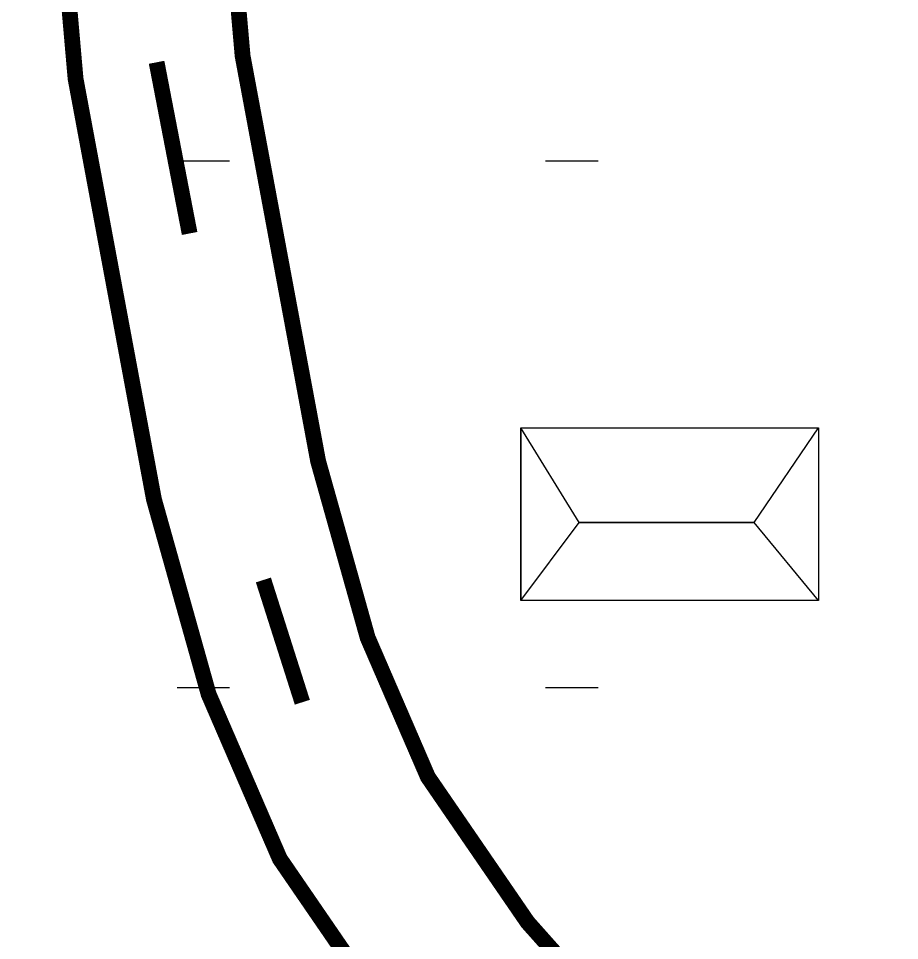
# Model space of a CAD drawing. Header units: inches. Extents: x -8940 to 26362, y -28010 to 990.
# Drawn here: x 4316.87 to 4323.44, y -7345.5 to -7338.63 of the extents above; entities that cross this region are included whole.
import ezdxf

# ---------------------------------------------------------------- set-up
doc = ezdxf.new("R2010")
doc.units = ezdxf.units.IN
doc.header["$MEASUREMENT"] = 0
doc.layers.add('Text', color=7, linetype='Continuous')

msp = doc.modelspace()

# ---------------------------------------------------------------- hatches: boundary and pattern name
at = {"layer": 'Text', "lineweight": 25}
h = msp.add_hatch(dxfattribs=at)
h.set_pattern_fill('ACAD_ISO07W100', color=0, scale=0.784833, style=0)
h.set_pattern_definition([(0, (-582.442, -27753.198), (0, 3.9241642), [0.3924164, -2.35449854])])
h.paths.add_polyline_path([(4453.012436, -7368.509246), (4432.544063, -7360.765981), (4417.35118, -7356.454306), (4399.865945, -7352.632595), (4389.807755, -7348.417064), (4382.319111, -7347.246699), (4375.943644, -7343.680138), (4368.217405, -7333.076598), (4361.929936, -7322.334389), (4357.719224, -7314.672477), (4356.412451, -7309.03143), (4355.412858, -7306.651874), (4313.200953, -7306.651874), (4313.200953, -7400.608297), (4453.122434, -7400.608297)])
h.paths.add_polyline_path([(4387.774257, -7337.654416), (4394.795484, -7337.654416), (4394.795484, -7334.638043), (4387.774257, -7334.638043)], flags=25)

# ---------------------------------------------------------------- linework, layer by layer
at = {"layer": 'Text', "const_width": 0.117725}
for points in [[(4318.408331, -7323.998201), (4318.258511, -7325.611268), (4318.098159, -7327.530757), (4317.624527, -7330.90687), (4317.311638, -7333.98835), (4317.036442, -7336.067944), (4317.300188, -7339.080159), (4317.884836, -7342.216408), (4318.292498, -7343.668436), (4318.82321, -7344.895015), (4319.680438, -7346.144069), (4322.340502, -7349.131757), (4324.819626, -7352.125458)], [(4319.672196, -7323.968832), (4319.5094, -7325.721606), (4319.346603, -7327.670364), (4318.871413, -7331.05758), (4318.55902, -7334.134179), (4318.299425, -7336.09588), (4318.54582, -7338.909932), (4319.109008, -7341.931062), (4319.4786, -7343.247491), (4319.927391, -7344.284734), (4320.670976, -7345.368199), (4323.293321, -7348.313524), (4325.766069, -7351.299525)], [(4317.904455, -7338.958003), (4318.15085, -7340.233756)], [(4318.700838, -7342.816694), (4318.991232, -7343.72821)]]:
    msp.add_lwpolyline(points, dxfattribs=at)
at = {"layer": 'Text'}
msp.add_lwpolyline([(4320.619447, -7341.682677), (4322.839465, -7341.682677), (4322.839465, -7342.969122), (4320.619447, -7342.969122)], close=True, dxfattribs=at)
msp.add_lwpolyline([(4322.36174, -7342.387718), (4322.839465, -7341.682677), (4322.839465, -7342.969122), (4322.36174, -7342.387718), (4321.056144, -7342.387718), (4320.619447, -7341.682677), (4320.619447, -7342.969122), (4321.056144, -7342.387718)], dxfattribs=at)
at = {"layer": 'Text', "color": 6}
msp.add_lwpolyline([(4321.056144, -7342.387718), (4322.36174, -7342.387718)], dxfattribs=at)

doc.saveas('drawing.dxf')
